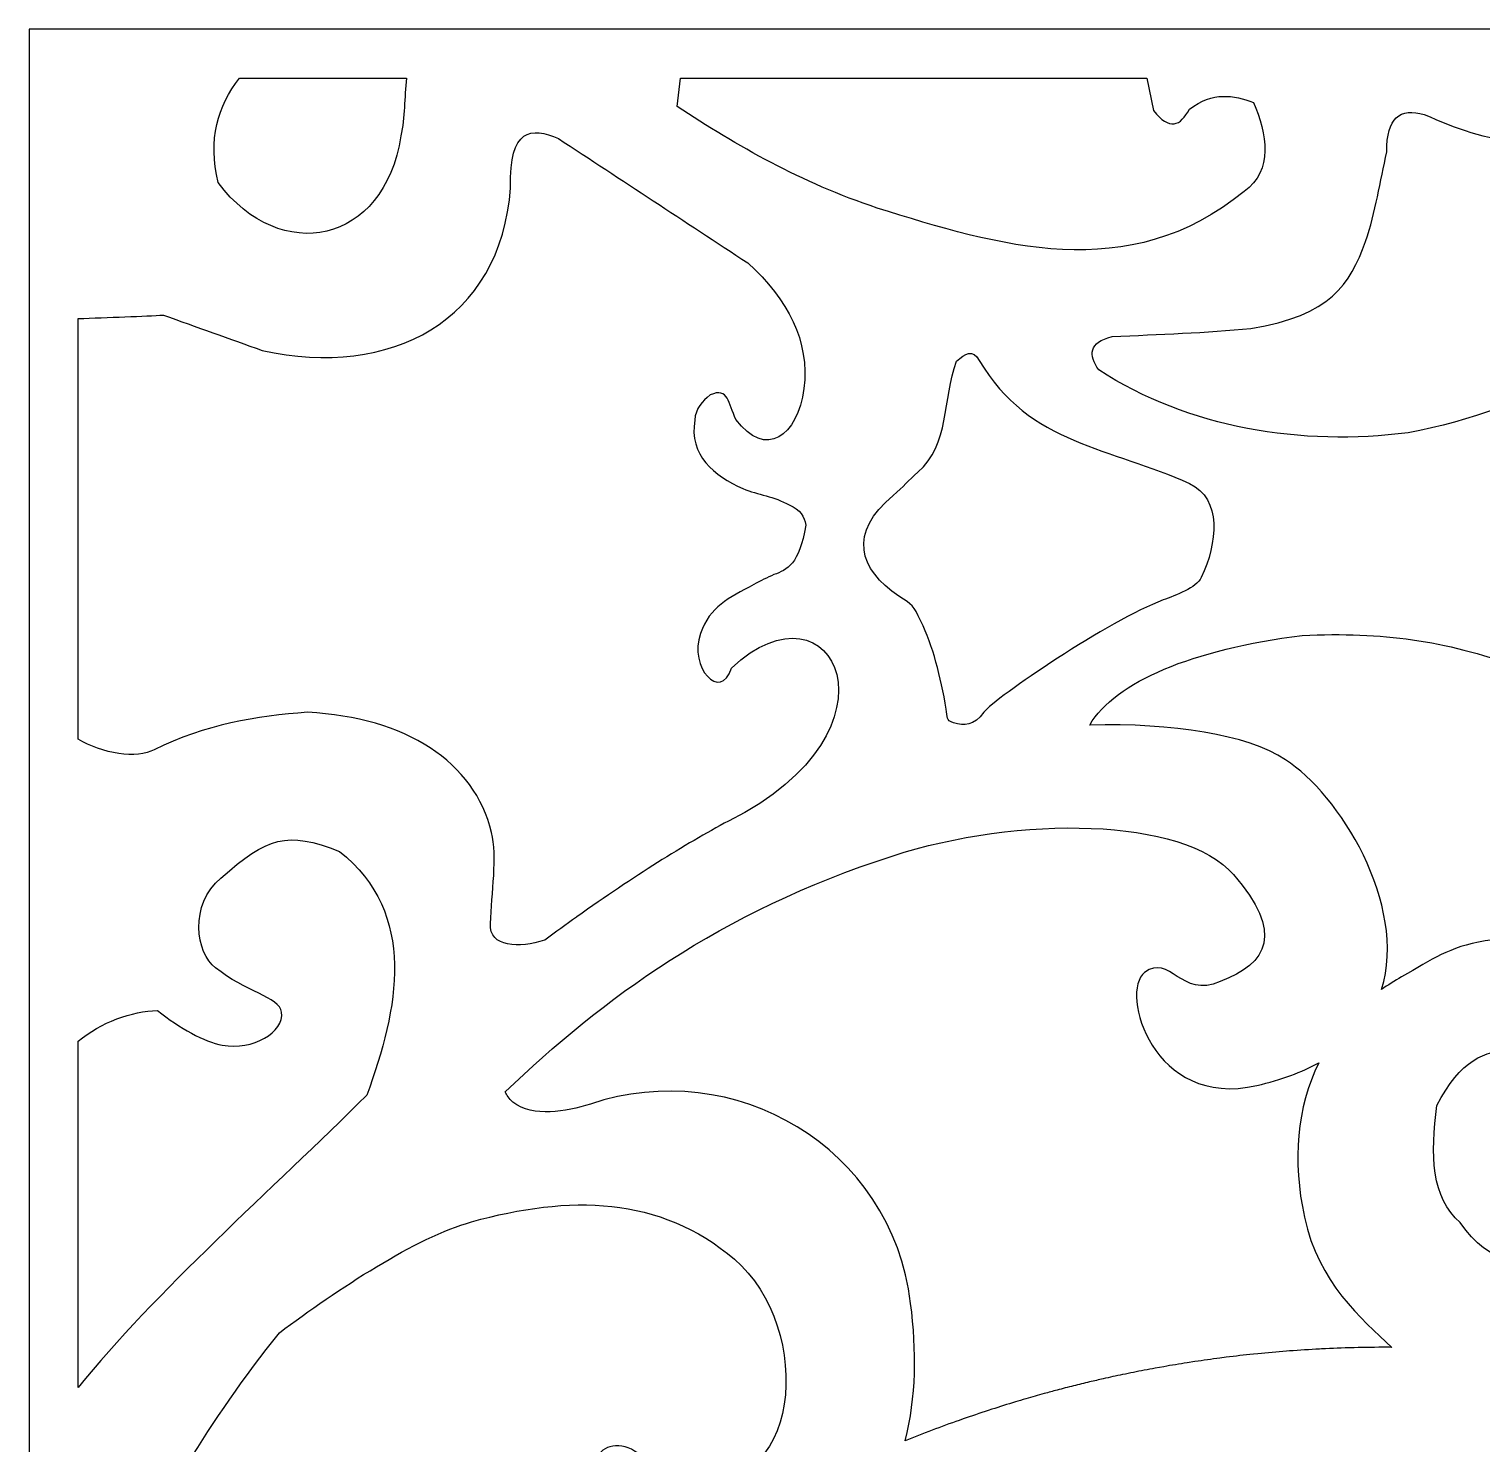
# Model space of a CAD drawing. Header units: centimetres. Extents: x 8.1 to 14.4, y -2.9 to 9.
# Drawn here: x 8.134 to 11.461, y 5.76 to 9.001 of the extents above; entities that cross this region are included whole.
import ezdxf

# ---------------------------------------------------------------- set-up
doc = ezdxf.new("R2010")
doc.units = ezdxf.units.CM
doc.header["$MEASUREMENT"] = 0
doc.layers.add('layer 1', color=7, linetype='Continuous')

msp = doc.modelspace()

# ---------------------------------------------------------------- linework, layer by layer
at = {"layer": 'layer 1', "color": 250}
for points, knots in [([(8.13351, 9.00077), (8.13351, 9.00077), (8.24628, 9.00077), (8.24628, 9.00077), (8.24628, 9.00077), (8.24628, 9.00077), (14.32662, 9.00077), (14.32662, 9.00077), (14.32662, 9.00077), (14.32662, 9.00077), (14.43939, 9.00077), (14.43939, 9.00077), (14.43939, 9.00077), (14.43939, 9.00077), (14.43939, 8.88803), (14.43939, 8.88803), (14.43939, 8.88803), (14.43939, 8.88803), (14.43939, -2.81346), (14.43939, -2.81346), (14.43939, -2.81346), (14.43939, -2.81346), (14.43939, -2.9262), (14.43939, -2.9262), (14.43939, -2.9262), (14.43939, -2.9262), (14.32662, -2.9262), (14.32662, -2.9262), (14.32662, -2.9262), (14.32662, -2.9262), (8.24628, -2.9262), (8.24628, -2.9262), (8.24628, -2.9262), (8.24628, -2.9262), (8.13351, -2.9262), (8.13351, -2.9262), (8.13351, -2.9262), (8.13351, -2.9262), (8.13351, -2.81346), (8.13351, -2.81346), (8.13351, -2.81346), (8.13351, -2.81346), (8.13351, 2.50007), (8.13351, 2.50007), (8.13351, 2.50007), (8.13351, 2.50007), (8.13351, 3.57452), (8.13351, 3.57452), (8.13351, 3.57452), (8.13351, 3.57452), (8.13351, 8.88803), (8.13351, 8.88803), (8.13351, 8.88803), (8.13351, 8.88803), (8.13351, 9.00077), (8.13351, 9.00077)], [0, 0, 0, 0, 0.0666667, 0.0666667, 0.0666667, 0.0666667, 0.1333333, 0.1333333, 0.1333333, 0.1333333, 0.2, 0.2, 0.2, 0.2, 0.2666667, 0.2666667, 0.2666667, 0.2666667, 0.3333333, 0.3333333, 0.3333333, 0.3333333, 0.4, 0.4, 0.4, 0.4, 0.4666667, 0.4666667, 0.4666667, 0.4666667, 0.5333333, 0.5333333, 0.5333333, 0.5333333, 0.6, 0.6, 0.6, 0.6, 0.6666667, 0.6666667, 0.6666667, 0.6666667, 0.7333333, 0.7333333, 0.7333333, 0.7333333, 0.8, 0.8, 0.8, 0.8, 0.8666667, 0.8666667, 0.8666667, 0.8666667, 1, 1, 1, 1]), ([(8.99794, 8.88803), (8.99794, 8.88803), (8.61566, 8.88803), (8.61566, 8.88803), (8.61566, 8.88803), (8.56582, 8.82451), (8.54271, 8.74807), (8.56661, 8.64895), (8.56661, 8.64895), (8.70974, 8.45875), (8.94721, 8.50764), (8.98531, 8.75615), (8.98531, 8.75615), (8.99387, 8.79836), (8.99361, 8.84415), (8.99794, 8.88803)], [0, 0, 0, 0, 0.2, 0.2, 0.2, 0.2, 0.4, 0.4, 0.4, 0.4, 0.6, 0.6, 0.6, 0.6, 1, 1, 1, 1]), ([(10.69388, 8.88803), (10.69388, 8.88803), (9.62531, 8.88803), (9.62531, 8.88803), (9.62531, 8.88803), (9.62531, 8.88803), (9.61795, 8.82355), (9.61795, 8.82355), (9.61795, 8.82355), (9.75581, 8.73269), (9.90168, 8.64894), (10.0763, 8.59076), (10.0763, 8.59076), (10.35206, 8.50449), (10.65262, 8.41169), (10.91664, 8.62904), (10.91664, 8.62904), (10.98388, 8.67551), (10.96867, 8.76179), (10.93808, 8.83274), (10.93808, 8.83274), (10.89225, 8.84917), (10.84542, 8.85843), (10.79137, 8.81743), (10.79137, 8.81743), (10.77099, 8.77889), (10.74554, 8.76714), (10.70883, 8.81436), (10.70883, 8.81436), (10.70883, 8.81436), (10.69388, 8.88803), (10.69388, 8.88803)], [0, 0, 0, 0, 0.1111111, 0.1111111, 0.1111111, 0.1111111, 0.2222222, 0.2222222, 0.2222222, 0.2222222, 0.3333333, 0.3333333, 0.3333333, 0.3333333, 0.4444444, 0.4444444, 0.4444444, 0.4444444, 0.5555556, 0.5555556, 0.5555556, 0.5555556, 0.6666667, 0.6666667, 0.6666667, 0.6666667, 0.7777778, 0.7777778, 0.7777778, 0.7777778, 1, 1, 1, 1]), ([(12.05877, 8.88803), (12.05877, 8.88803), (11.80831, 8.88803), (11.80831, 8.88803), (11.80831, 8.88803), (11.80402, 8.86559), (11.79628, 8.84079), (11.7632, 8.79904), (11.7632, 8.79904), (11.69889, 8.76791), (11.6341, 8.73792), (11.54923, 8.74391), (11.54923, 8.74391), (11.47082, 8.74643), (11.39955, 8.77399), (11.3293, 8.80517), (11.3293, 8.80517), (11.27402, 8.82064), (11.24192, 8.79791), (11.24368, 8.7194), (11.24368, 8.7194), (11.22741, 8.65099), (11.21797, 8.58258), (11.19477, 8.51418), (11.19477, 8.51418), (11.15838, 8.41541), (11.11581, 8.34469), (10.93199, 8.31508), (10.93199, 8.31508), (10.83061, 8.30514), (10.72187, 8.30132), (10.61415, 8.29671), (10.61415, 8.29671), (10.56039, 8.28268), (10.55993, 8.2546), (10.58359, 8.22012), (10.58359, 8.22012), (10.78966, 8.08651), (11.04889, 8.04466), (11.29259, 8.07616), (11.29259, 8.07616), (11.58077, 8.13195), (11.81613, 8.26238), (11.97401, 8.50192), (11.97401, 8.50192), (12.02417, 8.63064), (12.05375, 8.75932), (12.05877, 8.88803)], [0, 0, 0, 0, 0.0769231, 0.0769231, 0.0769231, 0.0769231, 0.1538462, 0.1538462, 0.1538462, 0.1538462, 0.2307692, 0.2307692, 0.2307692, 0.2307692, 0.3076923, 0.3076923, 0.3076923, 0.3076923, 0.3846154, 0.3846154, 0.3846154, 0.3846154, 0.4615385, 0.4615385, 0.4615385, 0.4615385, 0.5384615, 0.5384615, 0.5384615, 0.5384615, 0.6153846, 0.6153846, 0.6153846, 0.6153846, 0.6923077, 0.6923077, 0.6923077, 0.6923077, 0.7692308, 0.7692308, 0.7692308, 0.7692308, 0.8461538, 0.8461538, 0.8461538, 0.8461538, 1, 1, 1, 1]), ([(8.24628, 8.33752), (8.24628, 8.33752), (8.24628, 7.37438), (8.24628, 7.37438), (8.24628, 7.37438), (8.29979, 7.34118), (8.38191, 7.32845), (8.42001, 7.35021), (8.42001, 7.35021), (8.53725, 7.40793), (8.65431, 7.42732), (8.77141, 7.43598), (8.77141, 7.43598), (8.99661, 7.42392), (9.15389, 7.32272), (9.19311, 7.1603), (9.19311, 7.1603), (9.20592, 7.10726), (9.19363, 7.02098), (9.19008, 6.95201), (9.19008, 6.95201), (9.1872, 6.89626), (9.25686, 6.89608), (9.31428, 6.9137), (9.31428, 6.9137), (9.31428, 6.9137), (9.31475, 6.91403), (9.31475, 6.91403), (9.31475, 6.91403), (9.33948, 6.93227), (9.36357, 6.94977), (9.38707, 6.96653), (9.38707, 6.96653), (9.38707, 6.96653), (9.38827, 6.96738), (9.38827, 6.96738), (9.38827, 6.96738), (9.51978, 7.06098), (9.63371, 7.13197), (9.73538, 7.18685), (9.73538, 7.18685), (10.15454, 7.39365), (9.97576, 7.75769), (9.74241, 7.53706), (9.74241, 7.53706), (9.71766, 7.4589), (9.64363, 7.53873), (9.67137, 7.61631), (9.67137, 7.61631), (9.69376, 7.67876), (9.73492, 7.69668), (9.79335, 7.72839), (9.79335, 7.72839), (9.80922, 7.73703), (9.82452, 7.74456), (9.83944, 7.75117), (9.83944, 7.75117), (9.87046, 7.76238), (9.89703, 7.77394), (9.91285, 7.86481), (9.91285, 7.86481), (9.90985, 7.88372), (9.89995, 7.90005), (9.87467, 7.91075), (9.87467, 7.91075), (9.84021, 7.93084), (9.8033, 7.93333), (9.76876, 7.94846), (9.76876, 7.94846), (9.7026, 7.97747), (9.64445, 8.02416), (9.65838, 8.10526), (9.65838, 8.10526), (9.65986, 8.13213), (9.67575, 8.14817), (9.6935, 8.1627), (9.6935, 8.1627), (9.7359, 8.18218), (9.73529, 8.14231), (9.7524, 8.10679), (9.7524, 8.10679), (9.82033, 8.01385), (9.8947, 8.06951), (9.90826, 8.17724), (9.90826, 8.17724), (9.92177, 8.28625), (9.87228, 8.38069), (9.77984, 8.46517), (9.77984, 8.46517), (9.63524, 8.56013), (9.49066, 8.65509), (9.34594, 8.75003), (9.34594, 8.75003), (9.28392, 8.77648), (9.23308, 8.77476), (9.23648, 8.63742), (9.23648, 8.63742), (9.21382, 8.33124), (8.96205, 8.19998), (8.66756, 8.26454), (8.66756, 8.26454), (8.59209, 8.2916), (8.51677, 8.31866), (8.4413, 8.34571), (8.4413, 8.34571), (8.40203, 8.34298), (8.3105, 8.34024), (8.24628, 8.33752)], [0, 0, 0, 0, 0.0357143, 0.0357143, 0.0357143, 0.0357143, 0.0714286, 0.0714286, 0.0714286, 0.0714286, 0.1071429, 0.1071429, 0.1071429, 0.1071429, 0.1428571, 0.1428571, 0.1428571, 0.1428571, 0.1785714, 0.1785714, 0.1785714, 0.1785714, 0.2142857, 0.2142857, 0.2142857, 0.2142857, 0.25, 0.25, 0.25, 0.25, 0.2857143, 0.2857143, 0.2857143, 0.2857143, 0.3214286, 0.3214286, 0.3214286, 0.3214286, 0.3571429, 0.3571429, 0.3571429, 0.3571429, 0.3928571, 0.3928571, 0.3928571, 0.3928571, 0.4285714, 0.4285714, 0.4285714, 0.4285714, 0.4642857, 0.4642857, 0.4642857, 0.4642857, 0.5, 0.5, 0.5, 0.5, 0.5357143, 0.5357143, 0.5357143, 0.5357143, 0.5714286, 0.5714286, 0.5714286, 0.5714286, 0.6071429, 0.6071429, 0.6071429, 0.6071429, 0.6428571, 0.6428571, 0.6428571, 0.6428571, 0.6785714, 0.6785714, 0.6785714, 0.6785714, 0.7142857, 0.7142857, 0.7142857, 0.7142857, 0.75, 0.75, 0.75, 0.75, 0.7857143, 0.7857143, 0.7857143, 0.7857143, 0.8214286, 0.8214286, 0.8214286, 0.8214286, 0.8571429, 0.8571429, 0.8571429, 0.8571429, 0.8928571, 0.8928571, 0.8928571, 0.8928571, 0.9285714, 0.9285714, 0.9285714, 0.9285714, 1, 1, 1, 1]), ([(10.17635, 7.6445), (10.20336, 7.58814), (10.22177, 7.51863), (10.23441, 7.4429), (10.23441, 7.4429), (10.23733, 7.42499), (10.23317, 7.41711), (10.25123, 7.41183), (10.25123, 7.41183), (10.27617, 7.40453), (10.29678, 7.40399), (10.32076, 7.43598), (10.32076, 7.43598), (10.34557, 7.46905), (10.60838, 7.6472), (10.73097, 7.69317), (10.73097, 7.69317), (10.76021, 7.70413), (10.80704, 7.72049), (10.81849, 7.74464), (10.81849, 7.74464), (10.85581, 7.82307), (10.86605, 7.92532), (10.79137, 7.95977), (10.79137, 7.95977), (10.61242, 8.0424), (10.42473, 8.04747), (10.31005, 8.24157), (10.31005, 8.24157), (10.29533, 8.26925), (10.27692, 8.25747), (10.25816, 8.24003), (10.25816, 8.24003), (10.22573, 8.15189), (10.24252, 8.04936), (10.16943, 7.98617), (10.16943, 7.98617), (10.14714, 7.96687), (10.13672, 7.95261), (10.11278, 7.93269), (10.11278, 7.93269), (10.00998, 7.84706), (10.03333, 7.76374), (10.12605, 7.7018), (10.12605, 7.7018), (10.15748, 7.68086), (10.15809, 7.68236), (10.17635, 7.6445)], [0, 0, 0, 0, 0.0769231, 0.0769231, 0.0769231, 0.0769231, 0.1538462, 0.1538462, 0.1538462, 0.1538462, 0.2307692, 0.2307692, 0.2307692, 0.2307692, 0.3076923, 0.3076923, 0.3076923, 0.3076923, 0.3846154, 0.3846154, 0.3846154, 0.3846154, 0.4615385, 0.4615385, 0.4615385, 0.4615385, 0.5384615, 0.5384615, 0.5384615, 0.5384615, 0.6153846, 0.6153846, 0.6153846, 0.6153846, 0.6923077, 0.6923077, 0.6923077, 0.6923077, 0.7692308, 0.7692308, 0.7692308, 0.7692308, 0.8461538, 0.8461538, 0.8461538, 0.8461538, 1, 1, 1, 1]), ([(10.56287, 7.40675), (10.75203, 7.41127), (10.92267, 7.38596), (11.01146, 7.32675), (11.01146, 7.32675), (11.13281, 7.25052), (11.29228, 6.99638), (11.23124, 6.80064), (11.23124, 6.80064), (11.24582, 6.81094), (11.2612, 6.82068), (11.27731, 6.82979), (11.27731, 6.82979), (11.35011, 6.87076), (11.3831, 6.89784), (11.46869, 6.91235), (11.46869, 6.91235), (11.53443, 6.92351), (11.59193, 6.90986), (11.62718, 6.88625), (11.62718, 6.88625), (11.68766, 6.84584), (11.74503, 6.80523), (11.7632, 6.72382), (11.7632, 6.72382), (11.80194, 6.62122), (11.74339, 6.46679), (11.66388, 6.5676), (11.66388, 6.5676), (11.64293, 6.58746), (11.62198, 6.60735), (11.601, 6.62722), (11.601, 6.62722), (11.57713, 6.64985), (11.56253, 6.65606), (11.52836, 6.65895), (11.52836, 6.65895), (11.46921, 6.66393), (11.41169, 6.639), (11.35822, 6.53544), (11.35822, 6.53544), (11.34295, 6.42285), (11.34541, 6.32278), (11.41184, 6.26741), (11.41184, 6.26741), (11.47631, 6.16813), (11.56945, 6.16211), (11.66694, 6.1694), (11.66694, 6.1694), (11.7968, 6.16787), (11.9002, 6.22607), (11.96481, 6.37156), (11.96481, 6.37156), (12.02913, 6.50971), (12.04041, 6.61932), (12.03505, 6.86461), (12.03505, 6.86461), (12.03358, 6.92871), (12.01534, 7.02733), (11.98796, 7.08934), (11.98796, 7.08934), (11.9079, 7.27121), (11.78102, 7.42799), (11.54314, 7.54013), (11.54314, 7.54013), (11.37173, 7.60158), (11.23727, 7.62002), (11.04959, 7.61205), (11.04959, 7.61205), (10.79671, 7.57948), (10.62263, 7.50664), (10.56287, 7.40675)], [0, 0, 0, 0, 0.0526316, 0.0526316, 0.0526316, 0.0526316, 0.1052632, 0.1052632, 0.1052632, 0.1052632, 0.1578947, 0.1578947, 0.1578947, 0.1578947, 0.2105263, 0.2105263, 0.2105263, 0.2105263, 0.2631579, 0.2631579, 0.2631579, 0.2631579, 0.3157895, 0.3157895, 0.3157895, 0.3157895, 0.3684211, 0.3684211, 0.3684211, 0.3684211, 0.4210526, 0.4210526, 0.4210526, 0.4210526, 0.4736842, 0.4736842, 0.4736842, 0.4736842, 0.5263158, 0.5263158, 0.5263158, 0.5263158, 0.5789474, 0.5789474, 0.5789474, 0.5789474, 0.6315789, 0.6315789, 0.6315789, 0.6315789, 0.6842105, 0.6842105, 0.6842105, 0.6842105, 0.7368421, 0.7368421, 0.7368421, 0.7368421, 0.7894737, 0.7894737, 0.7894737, 0.7894737, 0.8421053, 0.8421053, 0.8421053, 0.8421053, 0.8947368, 0.8947368, 0.8947368, 0.8947368, 1, 1, 1, 1]), ([(10.14042, 5.76746), (10.18105, 5.78393), (10.22235, 5.79949), (10.26388, 5.81418), (10.26388, 5.81418), (10.26388, 5.81418), (10.27288, 5.81733), (10.27288, 5.81733), (10.27288, 5.81733), (10.29195, 5.824), (10.31108, 5.83045), (10.33034, 5.83673), (10.33034, 5.83673), (10.33034, 5.83673), (10.33882, 5.8395), (10.33882, 5.8395), (10.33882, 5.8395), (10.35665, 5.84526), (10.37458, 5.85086), (10.39258, 5.8563), (10.39258, 5.8563), (10.40066, 5.85873), (10.40883, 5.86116), (10.41688, 5.86352), (10.41688, 5.86352), (10.43073, 5.86757), (10.44459, 5.87149), (10.4585, 5.87534), (10.4585, 5.87534), (10.46853, 5.8781), (10.47858, 5.88083), (10.48847, 5.88349), (10.48847, 5.88349), (10.50085, 5.88675), (10.51318, 5.88991), (10.52553, 5.89301), (10.52553, 5.89301), (10.53785, 5.89613), (10.55029, 5.89915), (10.56272, 5.9021), (10.56272, 5.9021), (10.57308, 5.90456), (10.58344, 5.90696), (10.59375, 5.90931), (10.59375, 5.90931), (10.60864, 5.91265), (10.62348, 5.91589), (10.6383, 5.91901), (10.6383, 5.91901), (10.64668, 5.92075), (10.65493, 5.92244), (10.66318, 5.9241), (10.66318, 5.9241), (10.67974, 5.92741), (10.69631, 5.93059), (10.71299, 5.93362), (10.71299, 5.93362), (10.71299, 5.93362), (10.73253, 5.93712), (10.73253, 5.93712), (10.73253, 5.93712), (10.75042, 5.94025), (10.76825, 5.94322), (10.78632, 5.94604), (10.78632, 5.94604), (10.78632, 5.94604), (10.80389, 5.94873), (10.80389, 5.94873), (10.80389, 5.94873), (10.82282, 5.95157), (10.84195, 5.95424), (10.86106, 5.95673), (10.86106, 5.95673), (10.86106, 5.95673), (10.87572, 5.95861), (10.87572, 5.95861), (10.87572, 5.95861), (10.89627, 5.96119), (10.91701, 5.96357), (10.93777, 5.96572), (10.93777, 5.96572), (10.93777, 5.96572), (10.94792, 5.96674), (10.94792, 5.96674), (10.94792, 5.96674), (10.96976, 5.96892), (10.99164, 5.97085), (11.01346, 5.97255), (11.01346, 5.97255), (11.01346, 5.97255), (11.02064, 5.9731), (11.02064, 5.9731), (11.02064, 5.9731), (11.04358, 5.97482), (11.06652, 5.97627), (11.08961, 5.97748), (11.08961, 5.97748), (11.08961, 5.97748), (11.094, 5.97771), (11.094, 5.97771), (11.094, 5.97771), (11.11798, 5.97892), (11.14205, 5.97982), (11.16614, 5.98045), (11.16614, 5.98045), (11.16614, 5.98045), (11.16889, 5.98053), (11.16889, 5.98053), (11.16889, 5.98053), (11.19374, 5.98116), (11.21866, 5.98149), (11.24366, 5.98149), (11.24366, 5.98149), (11.24366, 5.98149), (11.24469, 5.98147), (11.24469, 5.98147), (11.24469, 5.98147), (11.24469, 5.98147), (11.24484, 5.98147), (11.24484, 5.98147), (11.24484, 5.98147), (11.24484, 5.98147), (11.24516, 5.98147), (11.24516, 5.98147), (11.24516, 5.98147), (11.24516, 5.98147), (11.24562, 5.98146), (11.24562, 5.98146), (11.24562, 5.98146), (11.24562, 5.98146), (11.24576, 5.98146), (11.24576, 5.98146), (11.24576, 5.98146), (11.24576, 5.98146), (11.24593, 5.98146), (11.24593, 5.98146), (11.24593, 5.98146), (11.24593, 5.98146), (11.24614, 5.98146), (11.24614, 5.98146), (11.24614, 5.98146), (11.24614, 5.98146), (11.24628, 5.98146), (11.24628, 5.98146), (11.24628, 5.98146), (11.24628, 5.98146), (11.24649, 5.98146), (11.24649, 5.98146), (11.24649, 5.98146), (11.24649, 5.98146), (11.24649, 5.98146), (11.24649, 5.98146), (11.24649, 5.98146), (11.24649, 5.98146), (11.24913, 5.98141), (11.24913, 5.98141), (11.24913, 5.98141), (11.24913, 5.98141), (11.24934, 5.98141), (11.24934, 5.98141), (11.24934, 5.98141), (11.24934, 5.98141), (11.2543, 5.98134), (11.2543, 5.98134), (11.2543, 5.98134), (11.2543, 5.98134), (11.2545, 5.98134), (11.2545, 5.98134), (11.2545, 5.98134), (11.2545, 5.98134), (11.25459, 5.98134), (11.25459, 5.98134), (11.25459, 5.98134), (11.25459, 5.98134), (11.25485, 5.98134), (11.25485, 5.98134), (11.25485, 5.98134), (11.18469, 6.04709), (11.08702, 6.12936), (11.05472, 6.27958), (11.05472, 6.27958), (11.02699, 6.40907), (11.03753, 6.53113), (11.08754, 6.63321), (11.08754, 6.63321), (11.04889, 6.61187), (11.00203, 6.59421), (10.94587, 6.58122), (10.94587, 6.58122), (10.70785, 6.52621), (10.6306, 6.79552), (10.6887, 6.83986), (10.6887, 6.83986), (10.74692, 6.8842), (10.77218, 6.7787), (10.86178, 6.81951), (10.86178, 6.81951), (10.97181, 6.86018), (11.0078, 6.9319), (10.89231, 7.06405), (10.89231, 7.06405), (10.77691, 7.1962), (10.39976, 7.20039), (10.11024, 7.10671), (10.11024, 7.10671), (9.71379, 6.97837), (9.44625, 6.77845), (9.22437, 6.56677), (9.22437, 6.56677), (9.22771, 6.55912), (9.23299, 6.55124), (9.24122, 6.54262), (9.24122, 6.54262), (9.28973, 6.50745), (9.36213, 6.52134), (9.4193, 6.5385), (9.4193, 6.5385), (9.74747, 6.64942), (10.11024, 6.44083), (10.15269, 6.0821), (10.15269, 6.0821), (10.16668, 5.97226), (10.16599, 5.86847), (10.14022, 5.7674), (10.14022, 5.7674), (10.14022, 5.7674), (10.14042, 5.76746), (10.14042, 5.76746)], [0, 0, 0, 0, 0.0172414, 0.0172414, 0.0172414, 0.0172414, 0.0344828, 0.0344828, 0.0344828, 0.0344828, 0.0517241, 0.0517241, 0.0517241, 0.0517241, 0.0689655, 0.0689655, 0.0689655, 0.0689655, 0.0862069, 0.0862069, 0.0862069, 0.0862069, 0.1034483, 0.1034483, 0.1034483, 0.1034483, 0.1206897, 0.1206897, 0.1206897, 0.1206897, 0.137931, 0.137931, 0.137931, 0.137931, 0.1551724, 0.1551724, 0.1551724, 0.1551724, 0.1724138, 0.1724138, 0.1724138, 0.1724138, 0.1896552, 0.1896552, 0.1896552, 0.1896552, 0.2068966, 0.2068966, 0.2068966, 0.2068966, 0.2241379, 0.2241379, 0.2241379, 0.2241379, 0.2413793, 0.2413793, 0.2413793, 0.2413793, 0.2586207, 0.2586207, 0.2586207, 0.2586207, 0.2758621, 0.2758621, 0.2758621, 0.2758621, 0.2931034, 0.2931034, 0.2931034, 0.2931034, 0.3103448, 0.3103448, 0.3103448, 0.3103448, 0.3275862, 0.3275862, 0.3275862, 0.3275862, 0.3448276, 0.3448276, 0.3448276, 0.3448276, 0.362069, 0.362069, 0.362069, 0.362069, 0.3793103, 0.3793103, 0.3793103, 0.3793103, 0.3965517, 0.3965517, 0.3965517, 0.3965517, 0.4137931, 0.4137931, 0.4137931, 0.4137931, 0.4310345, 0.4310345, 0.4310345, 0.4310345, 0.4482759, 0.4482759, 0.4482759, 0.4482759, 0.4655172, 0.4655172, 0.4655172, 0.4655172, 0.4827586, 0.4827586, 0.4827586, 0.4827586, 0.5, 0.5, 0.5, 0.5, 0.5172414, 0.5172414, 0.5172414, 0.5172414, 0.5344828, 0.5344828, 0.5344828, 0.5344828, 0.5517241, 0.5517241, 0.5517241, 0.5517241, 0.5689655, 0.5689655, 0.5689655, 0.5689655, 0.5862069, 0.5862069, 0.5862069, 0.5862069, 0.6034483, 0.6034483, 0.6034483, 0.6034483, 0.6206897, 0.6206897, 0.6206897, 0.6206897, 0.637931, 0.637931, 0.637931, 0.637931, 0.6551724, 0.6551724, 0.6551724, 0.6551724, 0.6724138, 0.6724138, 0.6724138, 0.6724138, 0.6896552, 0.6896552, 0.6896552, 0.6896552, 0.7068966, 0.7068966, 0.7068966, 0.7068966, 0.7241379, 0.7241379, 0.7241379, 0.7241379, 0.7413793, 0.7413793, 0.7413793, 0.7413793, 0.7586207, 0.7586207, 0.7586207, 0.7586207, 0.7758621, 0.7758621, 0.7758621, 0.7758621, 0.7931034, 0.7931034, 0.7931034, 0.7931034, 0.8103448, 0.8103448, 0.8103448, 0.8103448, 0.8275862, 0.8275862, 0.8275862, 0.8275862, 0.8448276, 0.8448276, 0.8448276, 0.8448276, 0.862069, 0.862069, 0.862069, 0.862069, 0.8793103, 0.8793103, 0.8793103, 0.8793103, 0.8965517, 0.8965517, 0.8965517, 0.8965517, 0.9137931, 0.9137931, 0.9137931, 0.9137931, 0.9310345, 0.9310345, 0.9310345, 0.9310345, 0.9482759, 0.9482759, 0.9482759, 0.9482759, 0.9655172, 0.9655172, 0.9655172, 0.9655172, 1, 1, 1, 1]), ([(8.24628, 6.68245), (8.24628, 6.68245), (8.24628, 5.88937), (8.24628, 5.88937), (8.24628, 5.88937), (8.42088, 6.10724), (8.69161, 6.34453), (8.90695, 6.55909), (8.90695, 6.55909), (8.97994, 6.75639), (9.02409, 6.97425), (8.84479, 7.11742), (8.84479, 7.11742), (8.72288, 7.16436), (8.68025, 7.15085), (8.57283, 7.05616), (8.57283, 7.05616), (8.49997, 6.99694), (8.51576, 6.88208), (8.56064, 6.85093), (8.56064, 6.85093), (8.627, 6.79625), (8.70749, 6.78407), (8.71211, 6.74887), (8.71211, 6.74887), (8.71794, 6.70361), (8.64625, 6.66022), (8.57607, 6.67348), (8.57607, 6.67348), (8.53452, 6.68134), (8.47877, 6.71217), (8.42763, 6.75291), (8.42763, 6.75291), (8.36959, 6.75097), (8.29742, 6.72638), (8.24628, 6.68245)], [0, 0, 0, 0, 0.1, 0.1, 0.1, 0.1, 0.2, 0.2, 0.2, 0.2, 0.3, 0.3, 0.3, 0.3, 0.4, 0.4, 0.4, 0.4, 0.5, 0.5, 0.5, 0.5, 0.6, 0.6, 0.6, 0.6, 0.7, 0.7, 0.7, 0.7, 0.8, 0.8, 0.8, 0.8, 1, 1, 1, 1]), ([(9.12781, 5.08409), (9.162, 5.11936), (9.197, 5.15374), (9.23279, 5.18727), (9.23279, 5.18727), (9.23279, 5.18727), (9.24139, 5.19527), (9.24139, 5.19527), (9.24139, 5.19527), (9.25599, 5.20884), (9.27077, 5.22226), (9.28563, 5.23554), (9.28563, 5.23554), (9.28563, 5.23554), (9.2983, 5.24675), (9.2983, 5.24675), (9.2983, 5.24675), (9.30952, 5.25667), (9.32092, 5.26652), (9.33229, 5.27629), (9.33229, 5.27629), (9.34078, 5.28348), (9.3492, 5.29062), (9.3576, 5.29772), (9.3576, 5.29772), (9.36609, 5.30479), (9.37462, 5.3118), (9.38302, 5.31878), (9.38302, 5.31878), (9.39427, 5.3279), (9.4055, 5.33693), (9.41678, 5.34589), (9.41678, 5.34589), (9.41678, 5.34589), (9.43514, 5.36031), (9.43514, 5.36031), (9.43514, 5.36031), (9.44842, 5.37069), (9.4618, 5.38096), (9.47531, 5.39112), (9.47531, 5.39112), (9.47531, 5.39112), (9.48948, 5.40171), (9.48948, 5.40171), (9.48948, 5.40171), (9.50422, 5.41266), (9.51906, 5.42349), (9.53392, 5.43417), (9.53392, 5.43417), (9.53392, 5.43417), (9.54598, 5.44266), (9.54598, 5.44266), (9.54598, 5.44266), (9.56174, 5.45382), (9.57758, 5.46485), (9.59362, 5.47571), (9.59362, 5.47571), (9.55432, 5.49697), (9.5203, 5.52769), (9.48953, 5.56444), (9.48953, 5.56444), (9.45407, 5.61792), (9.43647, 5.65898), (9.43173, 5.6891), (9.43173, 5.6891), (9.42377, 5.73926), (9.45144, 5.759), (9.49147, 5.75519), (9.49147, 5.75519), (9.53103, 5.75141), (9.56543, 5.69322), (9.62404, 5.68084), (9.62404, 5.68084), (9.91406, 5.61953), (9.93043, 6.02898), (9.74934, 6.18318), (9.74934, 6.18318), (9.57827, 6.32879), (9.37125, 6.33101), (9.14729, 6.26895), (9.14729, 6.26895), (9.01953, 6.23355), (8.83968, 6.11393), (8.70697, 6.01487), (8.70697, 6.01487), (8.54188, 5.80742), (8.43109, 5.61765), (8.35378, 5.43885), (8.35378, 5.43885), (8.42356, 5.39232), (8.51429, 5.4088), (8.61252, 5.44804), (8.61252, 5.44804), (8.7048, 5.49511), (8.78803, 5.4817), (8.8723, 5.47562), (8.8723, 5.47562), (8.97613, 5.46261), (9.05208, 5.40951), (9.09075, 5.3148), (9.09075, 5.3148), (9.1237, 5.22886), (9.13389, 5.16105), (9.12781, 5.08409)], [0, 0, 0, 0, 0.037037, 0.037037, 0.037037, 0.037037, 0.0740741, 0.0740741, 0.0740741, 0.0740741, 0.1111111, 0.1111111, 0.1111111, 0.1111111, 0.1481481, 0.1481481, 0.1481481, 0.1481481, 0.1851852, 0.1851852, 0.1851852, 0.1851852, 0.2222222, 0.2222222, 0.2222222, 0.2222222, 0.2592593, 0.2592593, 0.2592593, 0.2592593, 0.2962963, 0.2962963, 0.2962963, 0.2962963, 0.3333333, 0.3333333, 0.3333333, 0.3333333, 0.3703704, 0.3703704, 0.3703704, 0.3703704, 0.4074074, 0.4074074, 0.4074074, 0.4074074, 0.4444444, 0.4444444, 0.4444444, 0.4444444, 0.4814815, 0.4814815, 0.4814815, 0.4814815, 0.5185185, 0.5185185, 0.5185185, 0.5185185, 0.5555556, 0.5555556, 0.5555556, 0.5555556, 0.5925926, 0.5925926, 0.5925926, 0.5925926, 0.6296296, 0.6296296, 0.6296296, 0.6296296, 0.6666667, 0.6666667, 0.6666667, 0.6666667, 0.7037037, 0.7037037, 0.7037037, 0.7037037, 0.7407407, 0.7407407, 0.7407407, 0.7407407, 0.7777778, 0.7777778, 0.7777778, 0.7777778, 0.8148148, 0.8148148, 0.8148148, 0.8148148, 0.8518519, 0.8518519, 0.8518519, 0.8518519, 0.8888889, 0.8888889, 0.8888889, 0.8888889, 0.9259259, 0.9259259, 0.9259259, 0.9259259, 1, 1, 1, 1])]:
    msp.add_open_spline(points, degree=3, knots=knots, dxfattribs=at)

doc.saveas('drawing.dxf')
